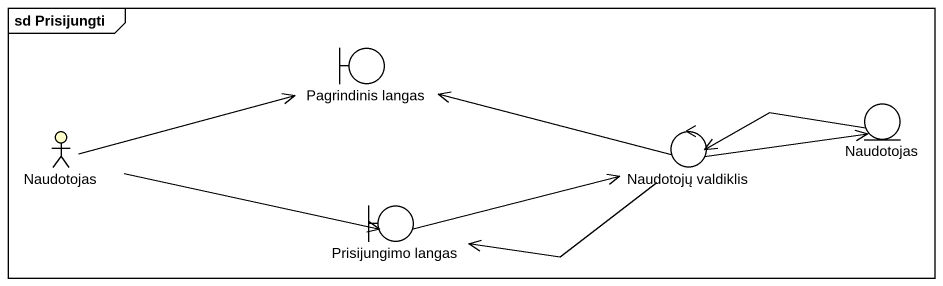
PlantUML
@startuml
mainframe sd Prisijungti
boundary "Pagrindinis langas" as Pagrindinis_langas
actor Naudotojas #FFFFCC
control "Naudotojų valdiklis" as Naudotojų_valdiklis
entity "Naudotojas" as Naudotojas_2
boundary "Prisijungimo langas" as Prisijungimo_langas
Naudotojas -right-> Pagrindinis_langas
Naudotojas -right-> Prisijungimo_langas
Naudotojų_valdiklis -left-> Pagrindinis_langas
Naudotojų_valdiklis -right-> Naudotojas_2
Naudotojų_valdiklis -left-> Prisijungimo_langas
Naudotojas_2 -left-> Naudotojų_valdiklis
Prisijungimo_langas -right-> Naudotojų_valdiklis
@enduml
